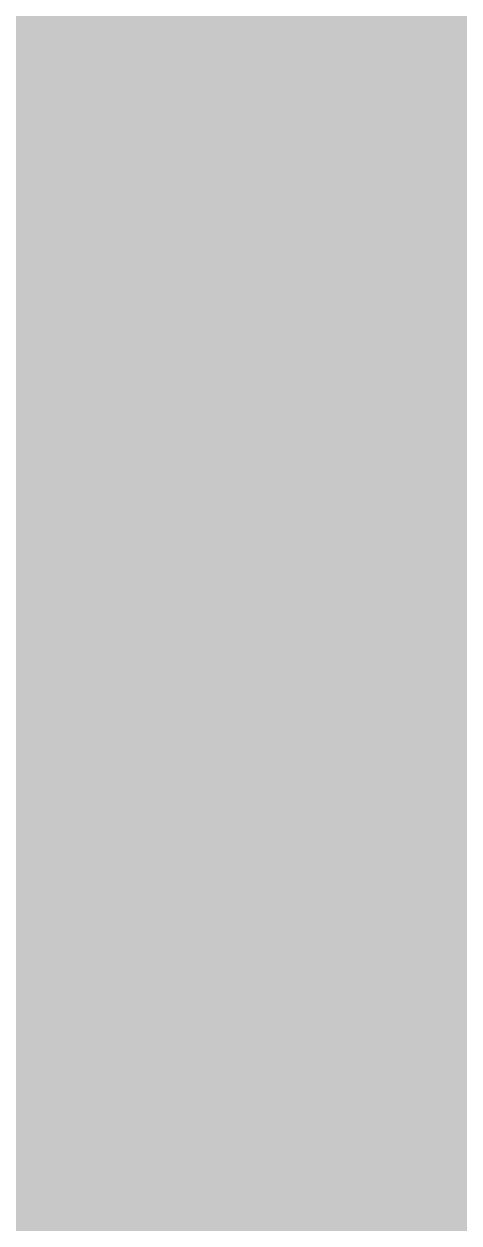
# Model space of a CAD drawing. Header units: inches. Extents: x 0 to 841, y 0 to 594.
# Drawn here: x 287.347 to 287.748, y 354.054 to 355.158 of the extents above; entities that cross this region are included whole.
import ezdxf

# ---------------------------------------------------------------- set-up
doc = ezdxf.new("R2010")
doc.units = ezdxf.units.IN
doc.layers.add('Sheet', color=255, linetype='Continuous')

msp = doc.modelspace()

# ---------------------------------------------------------------- linework, layer by layer
at = {"layer": 'Sheet'}
msp.add_lwpolyline([(287.246, 355, 0.508, 0.508, 1), (287.754, 355, 0.508, 0.508, 1)], format="xyseb", close=True, dxfattribs=at)
for points in [[(265.0134, 354.9896, 0.7493, 0.7493, 0), (270.0102, 354.9896, 0.7493, 0.7493, 0), (287.5161, 354.9896, 0.7493, 0.7493, 0)], [(287.5161, 349.9924, 0.7493, 0.7493, 0), (287.5161, 354.9896, 0.7493, 0.7493, 0)], [(350.0049, 339.9981, 0.7493, 0.7493, 0), (297.5098, 339.9981, 0.7493, 0.7493, 0), (297.5098, 354.9896, 0.7493, 0.7493, 0), (287.5161, 354.9896, 0.7493, 0.7493, 0)], [(287.5161, 349.9924, 0.2997, 0.2997, 0), (287.5161, 354.9896, 0.2997, 0.2997, 0)], [(287.9091, 354.6639, 0.2997, 0.2997, 0), (287.8866, 354.6527, 0.2997, 0.2997, 0), (287.8754, 354.6302, 0.2997, 0.2997, 0), (287.853, 354.619, 0.2997, 0.2997, 0), (287.8417, 354.5965, 0.2997, 0.2997, 0), (287.8193, 354.5853, 0.2997, 0.2997, 0), (287.7968, 354.5741, 0.2997, 0.2997, 0), (287.7744, 354.5516, 0.2997, 0.2997, 0), (287.7631, 354.5404, 0.2997, 0.2997, 0), (287.7407, 354.5292, 0.2997, 0.2997, 0), (287.7182, 354.5292, 0.2997, 0.2997, 0), (287.6958, 354.5179, 0.2997, 0.2997, 0), (287.6621, 354.5067, 0.2997, 0.2997, 0), (287.6396, 354.4955, 0.2997, 0.2997, 0), (287.6171, 354.4955, 0.2997, 0.2997, 0), (287.5947, 354.4955, 0.2997, 0.2997, 0), (287.5722, 354.4842, 0.2997, 0.2997, 0), (287.5385, 354.4842, 0.2997, 0.2997, 0), (287.5161, 354.4842, 0.2997, 0.2997, 0)], [(287.9091, 354.6639, 0.2997, 0.2997, 0), (287.8866, 354.6527, 0.2997, 0.2997, 0), (287.8754, 354.6302, 0.2997, 0.2997, 0), (287.853, 354.619, 0.2997, 0.2997, 0), (287.8417, 354.5965, 0.2997, 0.2997, 0), (287.8193, 354.5853, 0.2997, 0.2997, 0), (287.7968, 354.5741, 0.2997, 0.2997, 0), (287.7744, 354.5516, 0.2997, 0.2997, 0), (287.7631, 354.5404, 0.2997, 0.2997, 0), (287.7407, 354.5292, 0.2997, 0.2997, 0), (287.7182, 354.5292, 0.2997, 0.2997, 0), (287.6958, 354.5179, 0.2997, 0.2997, 0), (287.6621, 354.5067, 0.2997, 0.2997, 0), (287.6396, 354.4955, 0.2997, 0.2997, 0), (287.6171, 354.4955, 0.2997, 0.2997, 0), (287.5947, 354.4955, 0.2997, 0.2997, 0), (287.5722, 354.4842, 0.2997, 0.2997, 0), (287.5385, 354.4842, 0.2997, 0.2997, 0), (287.5161, 354.4842, 0.2997, 0.2997, 0)], [(287.9091, 354.6639, 0.2997, 0.2997, 0), (287.8866, 354.6527, 0.2997, 0.2997, 0), (287.8754, 354.6302, 0.2997, 0.2997, 0), (287.853, 354.619, 0.2997, 0.2997, 0), (287.8417, 354.5965, 0.2997, 0.2997, 0), (287.8193, 354.5853, 0.2997, 0.2997, 0), (287.7968, 354.5741, 0.2997, 0.2997, 0), (287.7744, 354.5516, 0.2997, 0.2997, 0), (287.7631, 354.5404, 0.2997, 0.2997, 0), (287.7407, 354.5292, 0.2997, 0.2997, 0), (287.7182, 354.5292, 0.2997, 0.2997, 0), (287.6958, 354.5179, 0.2997, 0.2997, 0), (287.6621, 354.5067, 0.2997, 0.2997, 0), (287.6396, 354.4955, 0.2997, 0.2997, 0), (287.6171, 354.4955, 0.2997, 0.2997, 0), (287.5947, 354.4955, 0.2997, 0.2997, 0), (287.5722, 354.4842, 0.2997, 0.2997, 0), (287.5385, 354.4842, 0.2997, 0.2997, 0), (287.5161, 354.4842, 0.2997, 0.2997, 0)], [(287.5161, 354.4842, 0.2997, 0.2997, 0), (287.4936, 354.4842, 0.2997, 0.2997, 0), (287.4599, 354.4842, 0.2997, 0.2997, 0), (287.4375, 354.4955, 0.2997, 0.2997, 0), (287.415, 354.4955, 0.2997, 0.2997, 0), (287.3926, 354.4955, 0.2997, 0.2997, 0), (287.3701, 354.5067, 0.2997, 0.2997, 0), (287.3364, 354.5179, 0.2997, 0.2997, 0), (287.314, 354.5292, 0.2997, 0.2997, 0), (287.2915, 354.5292, 0.2997, 0.2997, 0), (287.2691, 354.5404, 0.2997, 0.2997, 0), (287.2578, 354.5516, 0.2997, 0.2997, 0), (287.2354, 354.5741, 0.2997, 0.2997, 0), (287.2129, 354.5853, 0.2997, 0.2997, 0), (287.1905, 354.5965, 0.2997, 0.2997, 0)], [(287.5161, 354.4842, 0.2997, 0.2997, 0), (287.4936, 354.4842, 0.2997, 0.2997, 0), (287.4599, 354.4842, 0.2997, 0.2997, 0), (287.4375, 354.4955, 0.2997, 0.2997, 0), (287.415, 354.4955, 0.2997, 0.2997, 0), (287.3926, 354.4955, 0.2997, 0.2997, 0), (287.3701, 354.5067, 0.2997, 0.2997, 0), (287.3364, 354.5179, 0.2997, 0.2997, 0), (287.314, 354.5292, 0.2997, 0.2997, 0), (287.2915, 354.5292, 0.2997, 0.2997, 0), (287.2691, 354.5404, 0.2997, 0.2997, 0), (287.2578, 354.5516, 0.2997, 0.2997, 0), (287.2354, 354.5741, 0.2997, 0.2997, 0), (287.2129, 354.5853, 0.2997, 0.2997, 0), (287.1905, 354.5965, 0.2997, 0.2997, 0)], [(287.5161, 354.4842, 0.2997, 0.2997, 0), (287.4936, 354.4842, 0.2997, 0.2997, 0), (287.4599, 354.4842, 0.2997, 0.2997, 0), (287.4375, 354.4955, 0.2997, 0.2997, 0), (287.415, 354.4955, 0.2997, 0.2997, 0), (287.3926, 354.4955, 0.2997, 0.2997, 0), (287.3701, 354.5067, 0.2997, 0.2997, 0), (287.3364, 354.5179, 0.2997, 0.2997, 0), (287.314, 354.5292, 0.2997, 0.2997, 0), (287.2915, 354.5292, 0.2997, 0.2997, 0), (287.2691, 354.5404, 0.2997, 0.2997, 0), (287.2578, 354.5516, 0.2997, 0.2997, 0), (287.2354, 354.5741, 0.2997, 0.2997, 0), (287.2129, 354.5853, 0.2997, 0.2997, 0), (287.1905, 354.5965, 0.2997, 0.2997, 0)], [(287.8193, 354.5853, 0.0991, 0.0991, 0), (287.7968, 354.5741, 0.0991, 0.0991, 0), (287.7744, 354.5516, 0.0991, 0.0991, 0), (287.7631, 354.5404, 0.0991, 0.0991, 0), (287.7407, 354.5292, 0.0991, 0.0991, 0), (287.7182, 354.5292, 0.0991, 0.0991, 0), (287.6958, 354.5179, 0.0991, 0.0991, 0), (287.6621, 354.5067, 0.0991, 0.0991, 0), (287.6396, 354.4955, 0.0991, 0.0991, 0), (287.6171, 354.4955, 0.0991, 0.0991, 0), (287.5947, 354.4955, 0.0991, 0.0991, 0), (287.5722, 354.4842, 0.0991, 0.0991, 0), (287.5385, 354.4842, 0.0991, 0.0991, 0), (287.5161, 354.4842, 0.0991, 0.0991, 0)], [(287.8193, 354.5853, 0.0991, 0.0991, 0), (287.7968, 354.5741, 0.0991, 0.0991, 0), (287.7744, 354.5516, 0.0991, 0.0991, 0), (287.7631, 354.5404, 0.0991, 0.0991, 0), (287.7407, 354.5292, 0.0991, 0.0991, 0), (287.7182, 354.5292, 0.0991, 0.0991, 0), (287.6958, 354.5179, 0.0991, 0.0991, 0), (287.6621, 354.5067, 0.0991, 0.0991, 0), (287.6396, 354.4955, 0.0991, 0.0991, 0), (287.6171, 354.4955, 0.0991, 0.0991, 0), (287.5947, 354.4955, 0.0991, 0.0991, 0), (287.5722, 354.4842, 0.0991, 0.0991, 0), (287.5385, 354.4842, 0.0991, 0.0991, 0), (287.5161, 354.4842, 0.0991, 0.0991, 0)], [(287.8193, 354.5853, 0.0991, 0.0991, 0), (287.7968, 354.5741, 0.0991, 0.0991, 0), (287.7744, 354.5516, 0.0991, 0.0991, 0), (287.7631, 354.5404, 0.0991, 0.0991, 0), (287.7407, 354.5292, 0.0991, 0.0991, 0), (287.7182, 354.5292, 0.0991, 0.0991, 0), (287.6958, 354.5179, 0.0991, 0.0991, 0), (287.6621, 354.5067, 0.0991, 0.0991, 0), (287.6396, 354.4955, 0.0991, 0.0991, 0), (287.6171, 354.4955, 0.0991, 0.0991, 0), (287.5947, 354.4955, 0.0991, 0.0991, 0), (287.5722, 354.4842, 0.0991, 0.0991, 0), (287.5385, 354.4842, 0.0991, 0.0991, 0), (287.5161, 354.4842, 0.0991, 0.0991, 0)], [(287.5161, 354.4842, 0.0991, 0.0991, 0), (287.4936, 354.4842, 0.0991, 0.0991, 0), (287.4599, 354.4842, 0.0991, 0.0991, 0), (287.4375, 354.4955, 0.0991, 0.0991, 0), (287.415, 354.4955, 0.0991, 0.0991, 0), (287.3926, 354.4955, 0.0991, 0.0991, 0), (287.3701, 354.5067, 0.0991, 0.0991, 0), (287.3364, 354.5179, 0.0991, 0.0991, 0), (287.314, 354.5292, 0.0991, 0.0991, 0), (287.2915, 354.5292, 0.0991, 0.0991, 0)], [(287.5161, 354.4842, 0.0991, 0.0991, 0), (287.4936, 354.4842, 0.0991, 0.0991, 0), (287.4599, 354.4842, 0.0991, 0.0991, 0), (287.4375, 354.4955, 0.0991, 0.0991, 0), (287.415, 354.4955, 0.0991, 0.0991, 0), (287.3926, 354.4955, 0.0991, 0.0991, 0), (287.3701, 354.5067, 0.0991, 0.0991, 0), (287.3364, 354.5179, 0.0991, 0.0991, 0), (287.314, 354.5292, 0.0991, 0.0991, 0), (287.2915, 354.5292, 0.0991, 0.0991, 0)], [(287.5161, 354.4842, 0.0991, 0.0991, 0), (287.4936, 354.4842, 0.0991, 0.0991, 0), (287.4599, 354.4842, 0.0991, 0.0991, 0), (287.4375, 354.4955, 0.0991, 0.0991, 0), (287.415, 354.4955, 0.0991, 0.0991, 0), (287.3926, 354.4955, 0.0991, 0.0991, 0), (287.3701, 354.5067, 0.0991, 0.0991, 0), (287.3364, 354.5179, 0.0991, 0.0991, 0), (287.314, 354.5292, 0.0991, 0.0991, 0), (287.2915, 354.5292, 0.0991, 0.0991, 0)], [(287.9091, 354.3495, 0.2997, 0.2997, 0), (287.8754, 354.327, 0.2997, 0.2997, 0), (287.8417, 354.3158, 0.2997, 0.2997, 0), (287.808, 354.2933, 0.2997, 0.2997, 0), (287.7744, 354.2821, 0.2997, 0.2997, 0), (287.7407, 354.2709, 0.2997, 0.2997, 0), (287.707, 354.2596, 0.2997, 0.2997, 0), (287.6733, 354.2484, 0.2997, 0.2997, 0), (287.6284, 354.2484, 0.2997, 0.2997, 0), (287.5947, 354.2372, 0.2997, 0.2997, 0), (287.5498, 354.2372, 0.2997, 0.2997, 0), (287.5161, 354.2372, 0.2997, 0.2997, 0)], [(287.9091, 354.3495, 0.2997, 0.2997, 0), (287.8754, 354.327, 0.2997, 0.2997, 0), (287.8417, 354.3158, 0.2997, 0.2997, 0), (287.808, 354.2933, 0.2997, 0.2997, 0), (287.7744, 354.2821, 0.2997, 0.2997, 0), (287.7407, 354.2709, 0.2997, 0.2997, 0), (287.707, 354.2596, 0.2997, 0.2997, 0), (287.6733, 354.2484, 0.2997, 0.2997, 0), (287.6284, 354.2484, 0.2997, 0.2997, 0), (287.5947, 354.2372, 0.2997, 0.2997, 0), (287.5498, 354.2372, 0.2997, 0.2997, 0), (287.5161, 354.2372, 0.2997, 0.2997, 0)], [(287.9091, 354.3495, 0.2997, 0.2997, 0), (287.8754, 354.327, 0.2997, 0.2997, 0), (287.8417, 354.3158, 0.2997, 0.2997, 0), (287.808, 354.2933, 0.2997, 0.2997, 0), (287.7744, 354.2821, 0.2997, 0.2997, 0), (287.7407, 354.2709, 0.2997, 0.2997, 0), (287.707, 354.2596, 0.2997, 0.2997, 0), (287.6733, 354.2484, 0.2997, 0.2997, 0), (287.6284, 354.2484, 0.2997, 0.2997, 0), (287.5947, 354.2372, 0.2997, 0.2997, 0), (287.5498, 354.2372, 0.2997, 0.2997, 0), (287.5161, 354.2372, 0.2997, 0.2997, 0)], [(287.9091, 354.3495, 0.2997, 0.2997, 0), (287.8754, 354.327, 0.2997, 0.2997, 0), (287.8417, 354.3158, 0.2997, 0.2997, 0), (287.808, 354.2933, 0.2997, 0.2997, 0), (287.7744, 354.2821, 0.2997, 0.2997, 0), (287.7407, 354.2709, 0.2997, 0.2997, 0), (287.707, 354.2596, 0.2997, 0.2997, 0), (287.6733, 354.2484, 0.2997, 0.2997, 0), (287.6284, 354.2484, 0.2997, 0.2997, 0), (287.5947, 354.2372, 0.2997, 0.2997, 0), (287.5498, 354.2372, 0.2997, 0.2997, 0), (287.5161, 354.2372, 0.2997, 0.2997, 0)], [(287.5161, 354.2372, 0.2997, 0.2997, 0), (287.4712, 354.2372, 0.2997, 0.2997, 0), (287.4375, 354.2372, 0.2997, 0.2997, 0), (287.4038, 354.2484, 0.2997, 0.2997, 0), (287.3589, 354.2484, 0.2997, 0.2997, 0), (287.3252, 354.2596, 0.2997, 0.2997, 0), (287.2915, 354.2709, 0.2997, 0.2997, 0), (287.2466, 354.2821, 0.2997, 0.2997, 0), (287.2129, 354.2933, 0.2997, 0.2997, 0), (287.1792, 354.3158, 0.2997, 0.2997, 0)], [(287.5161, 354.2372, 0.2997, 0.2997, 0), (287.4712, 354.2372, 0.2997, 0.2997, 0), (287.4375, 354.2372, 0.2997, 0.2997, 0), (287.4038, 354.2484, 0.2997, 0.2997, 0), (287.3589, 354.2484, 0.2997, 0.2997, 0), (287.3252, 354.2596, 0.2997, 0.2997, 0), (287.2915, 354.2709, 0.2997, 0.2997, 0), (287.2466, 354.2821, 0.2997, 0.2997, 0), (287.2129, 354.2933, 0.2997, 0.2997, 0), (287.1792, 354.3158, 0.2997, 0.2997, 0)], [(287.5161, 354.2372, 0.2997, 0.2997, 0), (287.4712, 354.2372, 0.2997, 0.2997, 0), (287.4375, 354.2372, 0.2997, 0.2997, 0), (287.4038, 354.2484, 0.2997, 0.2997, 0), (287.3589, 354.2484, 0.2997, 0.2997, 0), (287.3252, 354.2596, 0.2997, 0.2997, 0), (287.2915, 354.2709, 0.2997, 0.2997, 0), (287.2466, 354.2821, 0.2997, 0.2997, 0), (287.2129, 354.2933, 0.2997, 0.2997, 0), (287.1792, 354.3158, 0.2997, 0.2997, 0)], [(287.5161, 354.2372, 0.2997, 0.2997, 0), (287.4712, 354.2372, 0.2997, 0.2997, 0), (287.4375, 354.2372, 0.2997, 0.2997, 0), (287.4038, 354.2484, 0.2997, 0.2997, 0), (287.3589, 354.2484, 0.2997, 0.2997, 0), (287.3252, 354.2596, 0.2997, 0.2997, 0), (287.2915, 354.2709, 0.2997, 0.2997, 0), (287.2466, 354.2821, 0.2997, 0.2997, 0), (287.2129, 354.2933, 0.2997, 0.2997, 0), (287.1792, 354.3158, 0.2997, 0.2997, 0)], [(287.808, 354.2933, 0.0991, 0.0991, 0), (287.7744, 354.2821, 0.0991, 0.0991, 0), (287.7407, 354.2709, 0.0991, 0.0991, 0), (287.707, 354.2596, 0.0991, 0.0991, 0), (287.6733, 354.2484, 0.0991, 0.0991, 0), (287.6284, 354.2484, 0.0991, 0.0991, 0), (287.5947, 354.2372, 0.0991, 0.0991, 0), (287.5498, 354.2372, 0.0991, 0.0991, 0), (287.5161, 354.2372, 0.0991, 0.0991, 0)], [(287.808, 354.2933, 0.0991, 0.0991, 0), (287.7744, 354.2821, 0.0991, 0.0991, 0), (287.7407, 354.2709, 0.0991, 0.0991, 0), (287.707, 354.2596, 0.0991, 0.0991, 0), (287.6733, 354.2484, 0.0991, 0.0991, 0), (287.6284, 354.2484, 0.0991, 0.0991, 0), (287.5947, 354.2372, 0.0991, 0.0991, 0), (287.5498, 354.2372, 0.0991, 0.0991, 0), (287.5161, 354.2372, 0.0991, 0.0991, 0)], [(287.808, 354.2933, 0.0991, 0.0991, 0), (287.7744, 354.2821, 0.0991, 0.0991, 0), (287.7407, 354.2709, 0.0991, 0.0991, 0), (287.707, 354.2596, 0.0991, 0.0991, 0), (287.6733, 354.2484, 0.0991, 0.0991, 0), (287.6284, 354.2484, 0.0991, 0.0991, 0), (287.5947, 354.2372, 0.0991, 0.0991, 0), (287.5498, 354.2372, 0.0991, 0.0991, 0), (287.5161, 354.2372, 0.0991, 0.0991, 0)], [(287.808, 354.2933, 0.0991, 0.0991, 0), (287.7744, 354.2821, 0.0991, 0.0991, 0), (287.7407, 354.2709, 0.0991, 0.0991, 0), (287.707, 354.2596, 0.0991, 0.0991, 0), (287.6733, 354.2484, 0.0991, 0.0991, 0), (287.6284, 354.2484, 0.0991, 0.0991, 0), (287.5947, 354.2372, 0.0991, 0.0991, 0), (287.5498, 354.2372, 0.0991, 0.0991, 0), (287.5161, 354.2372, 0.0991, 0.0991, 0)], [(287.5161, 354.2372, 0.0991, 0.0991, 0), (287.4712, 354.2372, 0.0991, 0.0991, 0), (287.4375, 354.2372, 0.0991, 0.0991, 0), (287.4038, 354.2484, 0.0991, 0.0991, 0), (287.3589, 354.2484, 0.0991, 0.0991, 0), (287.3252, 354.2596, 0.0991, 0.0991, 0), (287.2915, 354.2709, 0.0991, 0.0991, 0)], [(287.5161, 354.2372, 0.0991, 0.0991, 0), (287.4712, 354.2372, 0.0991, 0.0991, 0), (287.4375, 354.2372, 0.0991, 0.0991, 0), (287.4038, 354.2484, 0.0991, 0.0991, 0), (287.3589, 354.2484, 0.0991, 0.0991, 0), (287.3252, 354.2596, 0.0991, 0.0991, 0), (287.2915, 354.2709, 0.0991, 0.0991, 0)], [(287.5161, 354.2372, 0.0991, 0.0991, 0), (287.4712, 354.2372, 0.0991, 0.0991, 0), (287.4375, 354.2372, 0.0991, 0.0991, 0), (287.4038, 354.2484, 0.0991, 0.0991, 0), (287.3589, 354.2484, 0.0991, 0.0991, 0), (287.3252, 354.2596, 0.0991, 0.0991, 0), (287.2915, 354.2709, 0.0991, 0.0991, 0)], [(287.5161, 354.2372, 0.0991, 0.0991, 0), (287.4712, 354.2372, 0.0991, 0.0991, 0), (287.4375, 354.2372, 0.0991, 0.0991, 0), (287.4038, 354.2484, 0.0991, 0.0991, 0), (287.3589, 354.2484, 0.0991, 0.0991, 0), (287.3252, 354.2596, 0.0991, 0.0991, 0), (287.2915, 354.2709, 0.0991, 0.0991, 0)]]:
    msp.add_lwpolyline(points, format="xyseb", dxfattribs=at)

doc.saveas('drawing.dxf')
